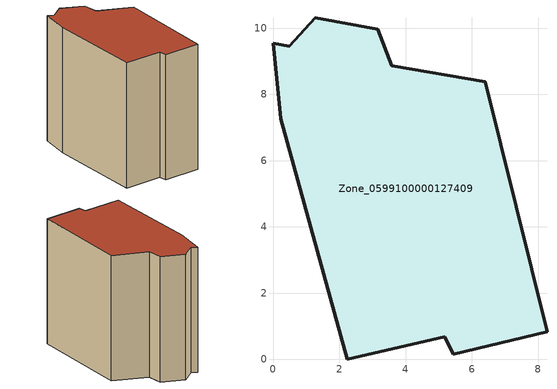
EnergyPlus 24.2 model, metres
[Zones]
Zone_0599100000127409
 floor ground (C_G): 0.49,9.45 1.27,10.32 3.16,9.96 3.58,8.87 6.41,8.38 8.27,0.83 5.44,0.16 5.18,0.68 2.24,0 0.23,7.27 0,9.54 z0
 wall outside (C_F): 0.23,7.27 2.24,0 5.18,0.68 5.44,0.16 8.27,0.83 6.41,8.38 3.58,8.87 3.16,9.96 1.27,10.32 0.49,9.45 0,9.54 0.23,7.27 z0:10.23
 roof outside (C_R): 0.49,9.45 0,9.54 0.23,7.27 2.24,0 5.18,0.68 5.44,0.16 8.27,0.83 6.41,8.38 3.58,8.87 3.16,9.96 1.27,10.32 z10.23
[BUILDING]
Pand.0599100000127409: North Axis=0; Terrain=City; Loads Convergence Tolerance Value=0.04; Temperature Convergence Tolerance Value=0.4; Solar Distribution=FullExterior; Maximum Number of Warmup Days=25; Minimum Number of Warmup Days=1
[Site:Location]
Rotterdam.The.Hague.AP_ZH_NLD Design_Conditions: Latitude=51.96; Longitude=4.45; Time Zone=1; Elevation=-4.5
[SITE:GROUNDTEMPERATURE:BUILDINGSURFACE]
18, 18, 18, 18, 18, 18, 18, 18, 18, 18, 18, 18
[MATERIAL] Thermal Absorptance=0.9; Solar Absorptance=0.7; Visible Absorptance=0.7
Name | Roughness | Thickness | Conductivity | Density | Specific Heat
G.TC.1946 | MediumSmooth | 0.15 | 1 | 540 | 1210
F.TC.1946 | Rough | 0.3 | 0.857143 | 1920 | 840
R.TC.1946 | MediumRough | 0.2 | 0.909091 | 1500 | 1000
[CONSTRUCTION]
C_G: G.TC.1946
C_F: F.TC.1946
C_R: R.TC.1946
[ZONE]
Zone_0599100000127409: Type=1; Multiplier=1; Ceiling Height=Autocalculate; Volume=Autocalculate; Floor Area=autocalculate; Part of Total Floor Area=Yes
[ZONEINFILTRATION:DESIGNFLOWRATE]
Infil_Zone_0599100000127409: Zone or ZoneList or Space or SpaceList=Zone_0599100000127409; Schedule=AlwaysOn; Design Flow Rate Calculation Method=Flow/Area; Flow Rate per Floor Area=0.003; Constant Term Coefficient=1; Temperature Term Coefficient=0; Velocity Term Coefficient=0; Velocity Squared Term Coefficient=0
[HVACTEMPLATE:ZONE:IDEALLOADSAIRSYSTEM]
Zone_0599100000127409: Maximum Heating Supply Air Temperature=50; Minimum Cooling Supply Air Temperature=13; Maximum Heating Supply Air Humidity Ratio=0.0156; Minimum Cooling Supply Air Humidity Ratio=0.0077; Heating Limit=NoLimit; Cooling Limit=NoLimit; Dehumidification Control Type=ConstantSensibleHeatRatio; Cooling Sensible Heat Ratio=0.7; Dehumidification Setpoint=60; Humidification Control Type=None; Humidification Setpoint=30; Outdoor Air Method=None; Outdoor Air Flow Rate per Person=0.00944; Outdoor Air Flow Rate per Zone Floor Area=0; Outdoor Air Flow Rate per Zone=0; Demand Controlled Ventilation Type=None; Outdoor Air Economizer Type=NoEconomizer; Heat Recovery Type=None; Sensible Heat Recovery Effectiveness=0.7; Latent Heat Recovery Effectiveness=0.65
[ZONECONTROL:THERMOSTAT]
ThermostatControl_Zone_0599100000127409: Zone or ZoneList=Zone_0599100000127409; Control Type Schedule=DualSetpointControlType; Control 1=Thermostat_Zone_0599100000127409; Temperature Difference Between Cutout And Setpoint=0
[THERMOSTATSETPOINT:DUALSETPOINT]
Thermostat_Zone_0599100000127409: Heating Setpoint Temperature Schedule=HeatingSetpoint_Zone_0599100000127409; Cooling Setpoint Temperature Schedule=CoolingSetpoint_Zone_0599100000127409
[SCHEDULE:COMPACT]
HeatingSetpoint_Zone_0599100000127409: Through: 12/31, For: AllDays, Until: 24:00, 21
CoolingSetpoint_Zone_0599100000127409: Through: 12/31, For: AllDays, Until: 24:00, 24
DualSetpointControlType: Through: 12/31, For: AllDays, Until: 24:00, 4
AlwaysOn: Through: 12/31, For: AllDays, Until: 24:00, 1
